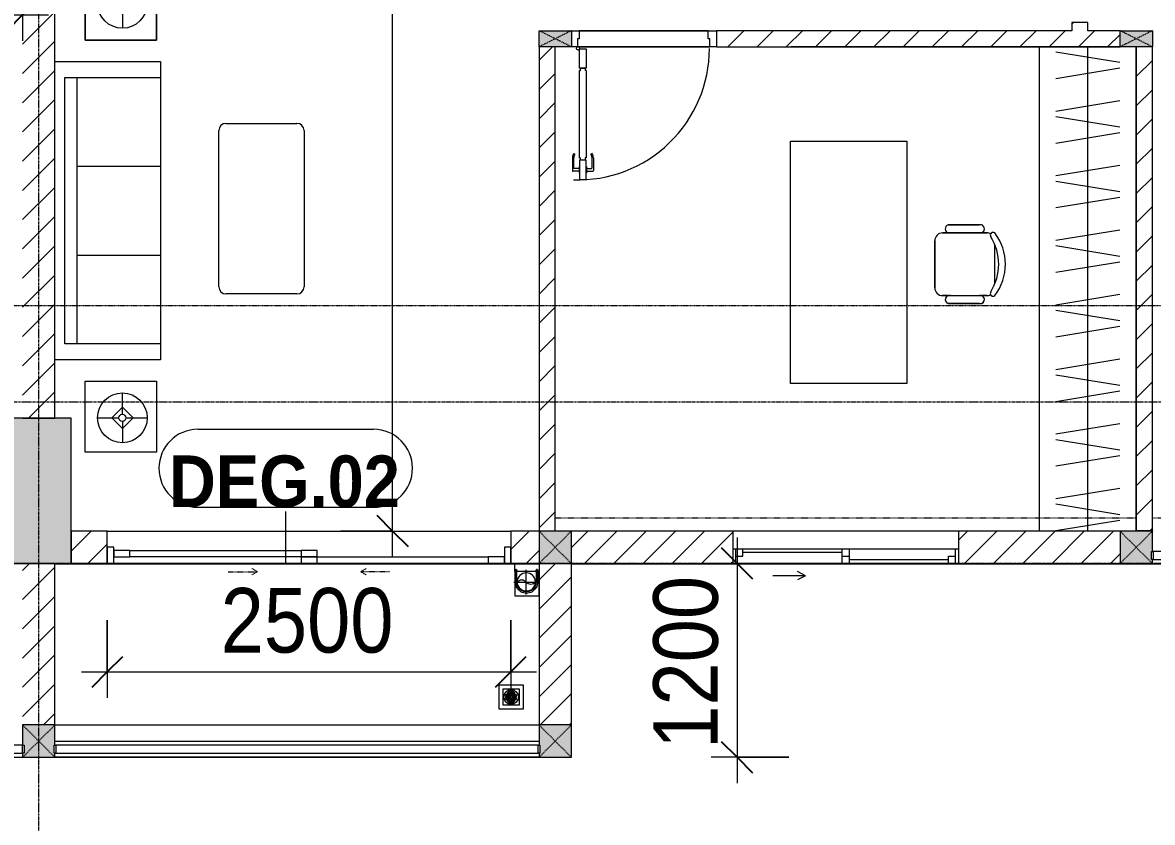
# Model space of a CAD drawing. Header units: millimetres. Extents: x 1591 to 240306, y -15958 to 82755.
# Drawn here: x 102654 to 109654, y 22933 to 27887 of the extents above; entities that cross this region are included whole.
import ezdxf

# ---------------------------------------------------------------- set-up
doc = ezdxf.new("R2010")
doc.units = ezdxf.units.MM
for name, pattern in [('Dash', [6, 3, -3]), ('Dash 1_8_', [6.35, 3.175, -3.175]), ('Dash Dot 3_16_', [7.9375, 4.7625, -1.5875, 0, -1.5875]), ('Grid Line', [22.225, 12.7, -3.175, 3.175, -3.175]), ('IMPORT-CENTER _2_', [40.64, 25.4, -5.08, 5.08, -5.08])]:
    doc.linetypes.add(name, pattern=pattern)
for name, color, linetype, lineweight in [('0-1', 7, 'Continuous', 5), ('A-ANNO-DIMS', 211, 'Continuous', 9), ('A-ANNO-DIMS-160', 211, 'Continuous', 9), ('A-AREA', 32, 'Dash 1_8_', 9), ('A-DETL-GENF-1', 9, 'Continuous', 9), ('A-DOOR', 31, 'Continuous', 9), ('A-DOOR-1', 254, 'Continuous', 9), ('A-DOOR-2', 9, 'Continuous', 9), ('A-DOOR-FRAM', 31, 'Continuous', 9), ('A-DOOR-HDLN', 31, 'Dash', 9), ('A-DOOR-IDEN', 31, 'Continuous', 9), ('A-FLOR-1', 250, 'Continuous', 9), ('A-FLOR-2', 9, 'Continuous', 9), ('A-FLOR-HRAL', 11, 'Continuous', 9), ('A-FLOR-HRAL-1', 254, 'Continuous', 9), ('A-FLOR-HRAL-2', 9, 'Continuous', 9), ('A-GLAZ', 151, 'Continuous', 9), ('A-WALL', 113, 'Continuous', 9), ('A-WALL-1', 253, 'Continuous', 18), ('A-WALL-3', 113, 'Continuous', 18), ('A-WALL-PATT-1', 10, 'Continuous', 9), ('A-WALL-PATT-2', 111, 'Continuous', 9), ('G-ANNO-SYMB-1', 111, 'Dash Dot 3_16_', 18), ('G-IMPT-2', 8, 'IMPORT-CENTER _2_', 9), ('G-IMPT-3', 8, 'Continuous', 9), ('I-FURN', 30, 'Continuous', 9), ('I-FURN-1', 254, 'Continuous', 9), ('M-EQPM', 50, 'Continuous', 9), ('S-COLS', 52, 'Continuous', 9), ('S-COLS-1', 52, 'Continuous', 5), ('S-COLS-2', 7, 'Continuous', 18), ('S-COLS-3', 254, 'Continuous', 9), ('S-COLS-4', 253, 'Continuous', 18), ('S-COLS-5', 52, 'Continuous', 18), ('S-COLS-HDLN', 52, 'Dash', 9), ('S-COLS-HDLN-1', 9, 'Dash', 9), ('S-GRID-1', 1, 'Grid Line', 9)]:
    doc.layers.add(name, color=color, linetype=linetype, lineweight=lineweight)
doc.styles.add('Arial_B_3', font='arialbd_0.ttf', dxfattribs={"width": 0.9, "height": 320})
doc.styles.add('UTM Avo', font='UTM Avo.ttf', dxfattribs={"width": 0.9, "height": 400})
doc.dimstyles.new('1_Dim_chi_tiet_2_5', dxfattribs={"dimscale": 304.8, "dimtxt": 399.720379, "dimasz": 0.629921, "dimexe": 0.524934, "dimexo": 0.0625, "dimgap": 0.052493, "dimtad": 1, "dimdec": 0, "dimrnd": 5, "dimzin": 0, "dimdsep": 46, "dimtxsty": 'UTM Avo', "dimblk1": 'OBLIQUE', "dimblk2": 'OBLIQUE', "dimsah": 1, "dimcen": 0.09, "dimdle": 0.524934, "dimazin": 0, "dimtfac": 1, "dimtdec": 4, "dimtix": 1, "dimtmove": 0, "dimatfit": 3, "dimfxl": 1.049869, "dimfxlon": 1, "dimtvp": 1, "dimtolj": 1, "dimtzin": 0, "dimarcsym": 2})
doc.dimstyles.new('1_Dim_chi_tiet_2_5_1', dxfattribs={"dimscale": 304.8, "dimtxt": 399.720379, "dimasz": 0.629921, "dimexe": 0.524934, "dimexo": 0.0625, "dimgap": 0.052493, "dimtad": 1, "dimdec": 0, "dimrnd": 5, "dimzin": 0, "dimdsep": 46, "dimtxsty": 'UTM Avo', "dimblk1": 'OBLIQUE', "dimblk2": 'OBLIQUE', "dimsah": 1, "dimcen": 0.09, "dimdle": 0.524934, "dimazin": 0, "dimtfac": 1, "dimtdec": 4, "dimtix": 1, "dimtmove": 0, "dimatfit": 3, "dimfxl": 1.049869, "dimfxlon": 1, "dimtvp": 1, "dimtolj": 1, "dimtzin": 0, "dimarcsym": 2})
pattern_1 = [(45, (0, 0), (-90.50967, 90.50967), [])]
pattern_2 = [(45, (11001.35, 0), (-90.50967, 90.50967), [])]

# ---------------------------------------------------------------- blocks, each defined once
blk = doc.blocks.new('NCV_TKTC_KET CAU_rvt-1-TKCS_MB TẦNG 3-4')
at = {"layer": 'S-COLS-1'}
blk.add_hatch(color=256, dxfattribs=at).paths.add_polyline_path([(91952.6, 24536.9), (91952.6, 25436.9), (91552.6, 25436.9), (91552.6, 24536.9)])
at = {"layer": 'A-FLOR-1'}
for p, q in [((98652.5, 24737.4), (98652.5, 24741.9)), ((91852.6, 24535.2), (94852.6, 24535.2)), ((95052.6, 23336.9), (95052.6, 24535.2)), ((95052.6, 24535.2), (98652.5, 24535.2)), ((98652.5, 24535.3), (99777.6, 24535.3)), ((86477.6, 23336.9), (91652.6, 23336.9)), ((91852.6, 23336.9), (94852.6, 23336.9))]:
    blk.add_line(p, q, dxfattribs=at)
at = {"layer": 'S-COLS-2'}
for p, q in [((91952.6, 25436.9), (91552.6, 25436.9)), ((91952.6, 24536.9), (91952.6, 25436.9)), ((91552.6, 24536.9), (91952.6, 24536.9))]:
    blk.add_line(p, q, dxfattribs=at)
blk = doc.blocks.new('DOOR_CW_01 CANH MO-PANEL KINH - DIW_01-900x2200-CỬA GỖ VÂN LAMINATE-V109-TKCS_MB TẦNG 3-4')
at = {"layer": 'A-DETL-GENF-1'}
for p, q in [((-397, -182), (-397, -62)), ((-397, -62), (-357, -62)), ((-357, -62), (-357, -182)), ((-357, -182), (-397, -182)), ((-397, -196), (-391, -196)), ((-397, -738), (-397, -196)), ((-391, -196), (-391, -182)), ((-391, -182), (-363, -182)), ((-363, -182), (-363, -196)), ((-357, -196), (-363, -196)), ((-357, -196), (-357, -738)), ((-442, -737), (-442, -816.5)), ((-434, -799.5), (-434, -737)), ((-433.9, -711.2), (-427.3, -715.8)), ((-397, -738), (-391, -738)), ((-357, -752), (-397, -752)), ((-397, -752), (-397, -872)), ((-391, -752), (-391, -738)), ((-363, -752), (-391, -752)), ((-357, -738), (-363, -738)), ((-363, -738), (-363, -752)), ((-357, -872), (-357, -752)), ((-320.1, -711.2), (-326.7, -715.8)), ((-320, -799.5), (-320, -737)), ((-312, -737), (-312, -816.5)), ((-399, -820.5), (-438, -820.5)), ((-399, -803.5), (-430, -803.5)), ((-399, -792.2), (-399, -831.8)), ((-397, -792.2), (-399, -792.2)), ((-399, -831.8), (-397, -831.8)), ((-397, -792.2), (-397, -831.8)), ((-357, -792.2), (-357, -831.8)), ((-357, -792.2), (-355, -792.2)), ((-355, -831.8), (-357, -831.8)), ((-355, -792.2), (-355, -831.8)), ((-355, -803.5), (-324, -803.5)), ((-355, -820.5), (-316, -820.5)), ((-397, -872), (-357, -872))]:
    blk.add_line(p, q, dxfattribs=at)
blk.add_circle((-407, -60), 10, dxfattribs=at)
for centre, radius, start, end in [((-407, -60), 814, 268, 0), ((-397, -737), 45, 145, 180), ((-397, -737), 37, 145, 180), ((-357, -737), 37, 0, 35), ((-357, -737), 45, 360, 35), ((-438, -816.5), 4, 180, 270), ((-430, -799.5), 4, 180, 270), ((-324, -799.5), 4, 270, 0), ((-316, -816.5), 4, 270, 0)]:
    blk.add_arc(centre, radius, start, end, dxfattribs=at)
at = {"layer": 'A-DOOR-2'}
for p, q in [((-448.4, 50), (-400, 50)), ((-400, 50), (-400, 0)), ((400, 0), (400, 50)), ((400, 50), (450, 50)), ((450, 50), (450, -50)), ((-410, -50), (-448.4, -50)), ((-410, 0), (-410, -50)), ((-400, 0), (-410, 0)), ((-407, -50), (-382, -50)), ((410, 0), (400, 0)), ((410, -50), (410, 0)), ((450, -50), (410, -50))]:
    blk.add_line(p, q, dxfattribs=at)
blk = doc.blocks.new('TU DO LV A - TU DO LV A-V113-TKCS_MB TẦNG 3-4')
at = {"layer": 'I-FURN'}
for p, q in [((0.4, 0), (3000, 0)), ((4.3, -101), (68.9, -499)), ((169, -101), (104.4, -499)), ((202.5, -101), (267.1, -499)), ((404.3, -101), (468.9, -499)), ((569, -101), (504.4, -499)), ((602.5, -101), (667.1, -499)), ((804.3, -101), (868.9, -499)), ((969, -101), (904.4, -499)), ((1002.5, -101), (1067.1, -499)), ((1204.3, -101), (1268.9, -499)), ((1369, -101), (1304.4, -499)), ((1402.5, -101), (1467.1, -499)), ((1604.3, -101), (1668.9, -499)), ((1769, -101), (1704.4, -499)), ((1802.5, -101), (1867.1, -499)), ((2004.3, -101), (2068.9, -499)), ((2169, -101), (2104.4, -499)), ((2202.5, -101), (2267.1, -499)), ((2404.3, -101), (2468.9, -499)), ((2569, -101), (2504.4, -499)), ((2602.5, -101), (2667.1, -499)), ((2804.3, -101), (2868.9, -499)), ((2969, -101), (2904.4, -499)), ((0.4, -300), (3000, -300)), ((5, -600), (0.4, -600))]:
    blk.add_line(p, q, dxfattribs=at)
at = {"layer": 'I-FURN-1'}
for p, q in [((0.4, 0), (3000, 0)), ((5, -600), (0.4, -600))]:
    blk.add_line(p, q, dxfattribs=at)
blk = doc.blocks.new('BAN LV A - BAN LV A_dwg_ban hoc2-348006-TKCS_MB TẦNG 3-4')
at = {"layer": 'I-FURN'}
for p, q in [((145.8, 437.4), (-145.8, 437.4)), ((-243, 354.4), (-243, 162)), ((-194.4, 388.8), (-194.4, 113.4)), ((194.4, 113.4), (194.4, 388.8)), ((194.4, 351.4), (194.4, 150.8)), ((243.7, 162), (243.7, 354.4)), ((-120.5, 64.8), (120.5, 64.8))]:
    blk.add_line(p, q, dxfattribs=at)
at = {"layer": 'I-FURN', "flags": 128}
blk.add_lwpolyline([(-737.8, 610.5), (-737.8, 1330.5), (-154.9, 1330.5), (762.2, 1330.5), (762.2, 610.5)], close=True, dxfattribs=at)
at = {"layer": 'I-FURN'}
for centre, radius, start, end in [((-145.8, 388.8), 48.6, 90, 180), ((145.8, 388.8), 48.6, 360, 90), ((-218.7, 347.3), 25.3, 343.7398, 163.7398), ((219.4, 347.3), 25.3, 16.2602, 170.70537), ((-218.7, 154.9), 25.3, 163.7398, 16.2602), ((219.4, 154.9), 25.3, 189.29463, 16.2602), ((-180.2, 75.4), 17.8, 57.97259, 216.69006), ((-145.8, 113.4), 48.6, 180, 207.58444), ((0, 359.3), 318.2, 237.57575, 302.42425), ((180.2, 75.4), 17.8, 323.30994, 122.02741), ((145.8, 113.4), 48.6, 332.41556, 0), ((0, 324), 324, 233.1301, 306.8699)]:
    blk.add_arc(centre, radius, start, end, dxfattribs=at)
blk = doc.blocks.new('BAN LV A - BAN LV A_dwg-348005-TKCS_MB TẦNG 3-4')
at = {"extrusion": (0, 0, -1), "zscale": -1, "rotation": 180}
blk.add_blockref('BAN LV A - BAN LV A_dwg_ban hoc2-348006-TKCS_MB TẦNG 3-4', (-729, 1383.7), dxfattribs=at)
blk = doc.blocks.new('BAN LV A - BAN LV A-401069-TKCS_MB TẦNG 3-4')
at = {"layer": 'I-FURN-1'}
for p, q in [((-8.8, -53.2), (1491.2, -53.2)), ((-8.8, -773.2), (-8.8, -53.2)), ((1491.2, -53.2), (1491.2, -773.2)), ((1491.2, -773.2), (-8.8, -773.2)), ((583.2, -946.3), (874.8, -946.3)), ((486, -1221.7), (486, -1029.3)), ((534.6, -1029.3), (534.6, -994.9)), ((923.4, -994.9), (923.4, -1032.3)), ((972.7, -1029.3), (972.7, -1221.7)), ((534.6, -1270.3), (534.6, -1235.9)), ((923.4, -1232.9), (923.4, -1270.3))]:
    blk.add_line(p, q, dxfattribs=at)
for centre, radius, start, end in [((583.2, -994.9), 48.6, 90, 180), ((874.8, -994.9), 48.6, 0, 90), ((510.3, -1036.4), 25.3, 16.2602, 163.7398), ((948.4, -1036.4), 25.3, 16.2602, 170.70537), ((510.3, -1228.8), 25.3, 163.7398, 343.7398), ((948.4, -1228.8), 25.3, 189.29463, 16.2602), ((548.9, -1308.3), 17.8, 119.40397, 216.69006), ((583.2, -1270.3), 48.6, 180, 207.58444), ((729, -1059.7), 324, 233.1301, 306.8699), ((874.8, -1270.3), 48.6, 332.41556, 0), ((909.2, -1308.3), 17.8, 323.30994, 60.59603)]:
    blk.add_arc(centre, radius, start, end, dxfattribs=at)
at = {"extrusion": (0, 0, -1), "zscale": -1, "rotation": 180}
blk.add_blockref('BAN LV A - BAN LV A_dwg-348005-TKCS_MB TẦNG 3-4', (0, 0), dxfattribs=at)
blk = doc.blocks.new('LOBBY_SOFA_1 - LOBBY_SOFA_1-V111-TKCS_MB TẦNG 3-4')
at = {"layer": 'I-FURN'}
for p, q in [((-2128.3, 1548.5), (-1160.3, 1548.5)), ((-2172.3, 1064.5), (-2172.3, 1504.5)), ((-1116.3, 1504.5), (-1116.3, 1064.5)), ((-1160.3, 1020.5), (-2128.3, 1020.5)), ((-2688.2, 633.5), (-3128.2, 633.5)), ((-3128.2, 633.5), (-3128.2, 193.5)), ((-2688.2, 193.5), (-2688.2, 633.5)), ((-2556, 660), (-708, 660)), ((-2556, 4.9), (-2556, 660)), ((-2457, 66), (-2457, 660)), ((-1907, 143), (-1907, 660)), ((-1357, 143), (-1357, 660)), ((-807, 660), (-807, 66)), ((-708, 660), (-708, 4.9)), ((-575.9, 633.5), (-135.9, 633.5)), ((-575.9, 193.5), (-575.9, 633.5)), ((-135.9, 633.5), (-135.9, 193.5)), ((-2915.4, 445), (-2915.4, 577)), ((-348.6, 445), (-348.6, 577)), ((-2937.4, 423), (-3069.4, 423)), ((-2981.4, 423), (-2915.4, 489)), ((-2915.4, 357), (-2981.4, 423)), ((-2915.4, 489), (-2849.4, 423)), ((-2849.4, 423), (-2915.4, 357)), ((-2893.4, 423), (-2761.4, 423)), ((-370.6, 423), (-502.6, 423)), ((-348.6, 489), (-414.6, 423)), ((-414.6, 423), (-348.6, 357)), ((-282.6, 423), (-348.6, 489)), ((-348.6, 357), (-282.6, 423)), ((-326.6, 423), (-194.6, 423)), ((-2915.4, 269), (-2915.4, 401)), ((-348.6, 269), (-348.6, 401)), ((-3128.2, 193.5), (-2688.2, 193.5)), ((-807, 143), (-2457, 143)), ((-135.9, 193.5), (-575.9, 193.5)), ((-807, 66), (-2457, 66))]:
    blk.add_line(p, q, dxfattribs=at)
for centre, radius in [((-2915.4, 423), 154), ((-348.6, 423), 154), ((-2915.4, 423), 22), ((-348.6, 423), 22)]:
    blk.add_circle(centre, radius, dxfattribs=at)
for centre, start, end in [((-2128.3, 1504.5), 90, 180), ((-1160.3, 1504.5), 0, 90), ((-2128.3, 1064.5), 180, 270), ((-1160.3, 1064.5), 270, 0)]:
    blk.add_arc(centre, 44, start, end, dxfattribs=at)
at = {"layer": 'I-FURN-1'}
for p, q in [((-2128.3, 1548.5), (-1160.3, 1548.5)), ((-2172.3, 1064.5), (-2172.3, 1504.5)), ((-1116.3, 1504.5), (-1116.3, 1064.5)), ((-1160.3, 1020.5), (-2128.3, 1020.5)), ((-3128.2, 633.5), (-2688.2, 633.5)), ((-3128.2, 193.5), (-3128.2, 633.5)), ((-2688.2, 633.5), (-2688.2, 193.5)), ((-2556, 660), (-708, 660)), ((-2556, 4.9), (-2556, 660)), ((-708, 660), (-708, 4.9)), ((-575.9, 633.5), (-135.9, 633.5)), ((-575.9, 193.5), (-575.9, 633.5)), ((-135.9, 633.5), (-135.9, 193.5)), ((-2688.2, 193.5), (-3128.2, 193.5)), ((-135.9, 193.5), (-575.9, 193.5))]:
    blk.add_line(p, q, dxfattribs=at)
for centre, start, end in [((-2128.3, 1504.5), 90, 180), ((-1160.3, 1504.5), 0, 90), ((-2128.3, 1064.5), 180, 270), ((-1160.3, 1064.5), 270, 0)]:
    blk.add_arc(centre, 44, start, end, dxfattribs=at)
blk = doc.blocks.new('Railing - 50 x 10mm-901205-TKCS_MB TẦNG 3-4')
at = {"layer": 'A-FLOR-HRAL-2'}
for p, q in [((25, 5), (-25, 5)), ((-25, 5), (-25, -5)), ((25, -5), (25, 5)), ((-25, -5), (25, -5))]:
    blk.add_line(p, q, dxfattribs=at)
blk = doc.blocks.new('Railing - Railing-883259-TKCS_MB TẦNG 3-4')
at = {"layer": 'A-FLOR-HRAL-2'}
for p, q in [((76844.1, 15351.2), (75749.1, 15351.2)), ((75749.1, 15301.2), (76844.1, 15301.2))]:
    blk.add_line(p, q, dxfattribs=at)
at = {"extrusion": (0, 0, -1), "zscale": -1, "rotation": 90.00000000000072}
for p in [(-75744.1, 15326.2), (-76869.1, 15326.2)]:
    blk.add_blockref('Railing - 50 x 10mm-901205-TKCS_MB TẦNG 3-4', p, dxfattribs=at)
blk = doc.blocks.new('G1_SOF - BO TRU - 100x200-746114-TKCS_MB TẦNG 3-4')
at = {"layer": 'S-COLS'}
blk.add_hatch(color=256, dxfattribs=at).paths.add_polyline_path([(50, -100), (50, 100), (-50, 100), (-50, -100)])
at = {"layer": 'S-COLS-4'}
for p, q in [((-50, 100), (50, 100)), ((-50, -100), (-50, 100)), ((50, 100), (50, -100)), ((50, -100), (-50, -100))]:
    blk.add_line(p, q, dxfattribs=at)
at = {"layer": 'S-COLS-HDLN-1'}
for p, q in [((50, -100), (-50, 100)), ((-50, -100), (50, 100))]:
    blk.add_line(p, q, dxfattribs=at)
blk = doc.blocks.new('NCV_TKTC_TANG 3 - 4_rvt-2-TKCS_MB TẦNG 3-4')
at = {"layer": 'A-WALL-PATT-1'}
h = blk.add_hatch(dxfattribs=at)
h.set_pattern_fill('FP_1', color=256, style=0, pattern_type=2)
h.set_pattern_definition(pattern_1)
h.paths.add_polyline_path([(98252.6, 27836.9), (98252.6, 27886.9), (98152.6, 27886.9), (98152.6, 27836.9)])
h.paths.add_polyline_path([(98152.6, 28786.9), (98252.6, 28786.9), (98252.6, 28836.9), (98152.6, 28836.9)])
h = blk.add_hatch(dxfattribs=at)
h.set_pattern_fill('FP_1', color=256, style=0, pattern_type=2)
h.set_pattern_definition(pattern_1)
h.paths.add_polyline_path([(95950.9, 27736.9), (98452.6, 27736.9), (98452.6, 27836.9), (95950.9, 27836.9)])
h = blk.add_hatch(dxfattribs=at)
h.set_pattern_fill('FP_1', color=256, style=0, pattern_type=2)
h.set_pattern_definition(pattern_1)
h.paths.add_polyline_path([(94952.6, 24736.9), (94952.6, 27736.9), (94852.6, 27736.9), (94852.6, 24736.9)])
h = blk.add_hatch(dxfattribs=at)
h.set_pattern_fill('FP_1', color=256, style=0, pattern_type=2)
h.set_pattern_definition(pattern_1)
h.paths.add_polyline_path([(98552.6, 24741.9), (98652.6, 24741.9), (98652.6, 27736.9), (98552.6, 27736.9), (98552.6, 25733.9)])
at = {"layer": 'A-FLOR-2'}
for p, q in [((95100.9, 27836.9), (95900.9, 27836.9)), ((95900.9, 27836.9), (95100.9, 27836.9)), ((95910.9, 27736.9), (95090.9, 27736.9)), ((95090.9, 27736.9), (95910.9, 27736.9)), ((97952.6, 27736.9), (96415.3, 27736.9)), ((98452.6, 27736.9), (97952.6, 27736.9)), ((98552.6, 27736.9), (98452.6, 27736.9)), ((98552.6, 24741.9), (98552.6, 27736.9)), ((92177.6, 24736.9), (94677.6, 24736.9)), ((98552.6, 24737.4), (98552.6, 24741.9)), ((98652.6, 24741.9), (98652.6, 24737.4)), ((94852.6, 24536.9), (91952.6, 24536.9)), ((91852.6, 23536.9), (94852.6, 23536.9))]:
    blk.add_line(p, q, dxfattribs=at)
at = {"layer": 'A-WALL-1'}
for p, q in [((98252.6, 27886.9), (98152.6, 27886.9)), ((98152.6, 27886.9), (98152.6, 27836.9)), ((98252.6, 27836.9), (98252.6, 27886.9)), ((98152.6, 27836.9), (95950.9, 27836.9)), ((95950.9, 27836.9), (95950.9, 27736.9)), ((98452.6, 27836.9), (98252.6, 27836.9)), ((94852.6, 27736.9), (94852.6, 24736.9)), ((94952.6, 24736.9), (94952.6, 27736.9)), ((95950.9, 27736.9), (98452.6, 27736.9)), ((98552.6, 27736.9), (98552.6, 24741.9)), ((98652.6, 24741.9), (98652.6, 27736.9)), ((98552.6, 24741.9), (98652.6, 24741.9))]:
    blk.add_line(p, q, dxfattribs=at)
at = {"layer": 'A-DOOR-1'}
blk.add_blockref('DOOR_CW_01 CANH MO-PANEL KINH - DIW_01-900x2200-CỬA GỖ VÂN LAMINATE-V109-TKCS_MB TẦNG 3-4', (95500.9, 27786.9), dxfattribs=at)
at = {"layer": 'A-FLOR-HRAL-1'}
blk.add_blockref('Railing - Railing-883259-TKCS_MB TẦNG 3-4', (22908.5, 9260.7), dxfattribs=at)
at = {"layer": 'I-FURN-1'}
for name, p, rotation in [('LOBBY_SOFA_1 - LOBBY_SOFA_1-V111-TKCS_MB TẦNG 3-4', (91847.7, 25090.4), 269.9999999999993), ('TU DO LV A - TU DO LV A-V113-TKCS_MB TẦNG 3-4', (97952.6, 24736.9), 89.9999999999999), ('BAN LV A - BAN LV A-401069-TKCS_MB TẦNG 3-4', (96357.8, 25661.2), 90.0000000000001)]:
    blk.add_blockref(name, p, dxfattribs=dict(at, rotation=rotation))
at = {"layer": 'S-COLS-3', "rotation": 90.00000000000037}
for p in [(94952.6, 27786.9), (98552.6, 27786.9)]:
    blk.add_blockref('G1_SOF - BO TRU - 100x200-746114-TKCS_MB TẦNG 3-4', p, dxfattribs=at)
blk = doc.blocks.new('1_FAMILY RVT - W01-WxH 1400x1400xmm-389822-TKCS_MB TẦNG 3-4')
at = {"layer": 'A-GLAZ'}
for p, q in [((248.4, 172.39), (299.2, 197.79)), ((248.4, 172.39), (299.2, 146.99)), ((248.4, 172.39), (451.6, 172.39)), ((-700, 96.19), (-700, -103.81)), ((700, 96.19), (-700, 96.19)), ((-700, 96.19), (-636.5, 96.19)), ((-680.95, 96.19), (-680.95, 7.29)), ((-636.5, 96.19), (-22.225, 96.19)), ((-636.5, 96.19), (-636.5, 51.74)), ((-636.5, 73.965), (-22.225, 73.965)), ((-22.225, 7.29), (-22.225, 96.19)), ((-22.225, 96.19), (22.225, 96.19)), ((22.225, 96.19), (680.95, 96.19)), ((22.225, 96.19), (22.225, 7.29)), ((680.95, 96.19), (700, 96.19)), ((680.95, 96.19), (680.95, 7.29)), ((700, -103.81), (700, 96.19)), ((-700, 7.29), (-680.95, 7.29)), ((-636.5, 51.74), (-680.95, 51.74)), ((-680.95, 7.29), (-22.225, 7.29)), ((22.225, 51.74), (-22.225, 51.74)), ((-22.225, 7.29), (22.225, 7.29)), ((22.225, 29.515), (636.5, 29.515)), ((22.225, 7.29), (636.5, 7.29)), ((636.5, 51.74), (636.5, 7.29)), ((680.95, 51.74), (636.5, 51.74)), ((636.5, 7.29), (700, 7.29)), ((-700, -103.81), (700, -103.81))]:
    blk.add_line(p, q, dxfattribs=at)
blk = doc.blocks.new('DEG_02-DEG_03 - DEG_02-2500x2400mm-CỬA ĐI 02 CÁNH TRƯỢT-625766-TKCS_MB TẦNG 3-4')
at = {"layer": 'A-DOOR'}
for p, q in [((-1110, 100), (-1210, 100)), ((-1210, 100), (-1210, 60)), ((-1110, 60), (-1110, 100)), ((-1110, 100), (-50, 100)), ((50, 100), (-50, 100)), ((-50, 100), (-50, 60)), ((50, 60), (50, 100)), ((-1210, 60), (-1110, 60)), ((-50, 60), (-1110, 60)), ((50, 60), (-50, 60)), ((-50, 60), (-50, 20)), ((-50, 60), (50, 60)), ((-50, 20), (50, 20)), ((50, 20), (50, 60)), ((50, 60), (1110, 60)), ((1110, 20), (50, 20)), ((1210, 60), (1110, 60)), ((1110, 60), (1110, 20)), ((1110, 20), (1210, 20)), ((1210, 20), (1210, 60))]:
    blk.add_line(p, q, dxfattribs=at)
at = {"layer": 'A-DOOR-FRAM'}
for p, q in [((-1210, 100), (-1250, 100)), ((-1250, 100), (-1250, 0)), ((-1210, 0), (-1210, 100)), ((1250, 100), (1210, 100)), ((1210, 100), (1210, 0)), ((1250, 0), (1250, 100)), ((-1250, 0), (-1210, 0)), ((1210, 0), (1250, 0))]:
    blk.add_line(p, q, dxfattribs=at)
at = {"layer": 'A-DOOR-HDLN'}
for p, q in [((-500.4, 151.1), (-320.4, 151.1)), ((-320.4, 151.1), (-355, 171.1)), ((-320.4, 151.1), (-355, 131.1)), ((320.4, 151.1), (355, 171.1)), ((320.4, 151.1), (355, 131.1)), ((500.4, 151.1), (320.4, 151.1))]:
    blk.add_line(p, q, dxfattribs=at)
blk = doc.blocks.new('Railing - 50 x 10mm-1251311-TKCS_MB TẦNG 3-4')
at = {"layer": 'A-FLOR-HRAL'}
for p, q in [((25, 5), (-25, 5)), ((-25, 5), (-25, -5)), ((25, -5), (25, 5)), ((-25, -5), (25, -5))]:
    blk.add_line(p, q, dxfattribs=at)
blk = doc.blocks.new('Railing - Railing-1270831-TKCS_MB TẦNG 3-4')
at = {"layer": 'A-FLOR-HRAL'}
for p, q in [((94847.5, 23412.4), (91857.5, 23412.4)), ((91857.5, 23362.4), (94847.5, 23362.4))]:
    blk.add_line(p, q, dxfattribs=at)
at = {"extrusion": (0, 0, -1), "zscale": -1, "rotation": 90}
for p in [(-91852.5, 23387.4), (-94852.5, 23387.4)]:
    blk.add_blockref('Railing - 50 x 10mm-1251311-TKCS_MB TẦNG 3-4', p, dxfattribs=at)
blk = doc.blocks.new('Railing - Railing-1270848-TKCS_MB TẦNG 3-4')
at = {"layer": 'A-FLOR-HRAL'}
for p, q in [((91652.6, 23412.4), (86482.6, 23412.4)), ((86482.6, 23362.4), (91652.6, 23362.4))]:
    blk.add_line(p, q, dxfattribs=at)
at = {"extrusion": (0, 0, -1), "zscale": -1, "rotation": 90}
for p in [(-86477.6, 23387.4), (-91657.6, 23387.4)]:
    blk.add_blockref('Railing - 50 x 10mm-1251311-TKCS_MB TẦNG 3-4', p, dxfattribs=at)
blk = doc.blocks.new('G1_SOF - BO TRU - 200x200-V17-TKCS_MB TẦNG 3-4')
at = {"layer": 'S-COLS'}
blk.add_hatch(color=256, dxfattribs=at).paths.add_polyline_path([(94.9, -100), (100, -100), (100, -74.6), (94.9, -74.6), (94.9, -24.6), (100, -24.6), (100, 100), (-100, 100), (-100, -24.6), (-95.1, -24.6), (-95.1, -74.6), (-100, -74.6), (-100, -100), (-95.1, -100)])
at = {"layer": 'S-COLS-5'}
for p, q in [((100, 100), (-100, 100)), ((-100, 100), (-100, -24.6)), ((100, -24.6), (100, 100)), ((-100, -74.6), (-100, -100)), ((-100, -100), (100, -100)), ((100, -100), (100, -74.6))]:
    blk.add_line(p, q, dxfattribs=at)
at = {"layer": 'S-COLS-HDLN'}
for p, q in [((100, 100), (-100, -100)), ((-100, 100), (100, -100))]:
    blk.add_line(p, q, dxfattribs=at)
blk = doc.blocks.new('G1_SOF - BO TRU - 200x200-V16-TKCS_MB TẦNG 3-4')
at = {"layer": 'S-COLS'}
blk.add_hatch(color=256, dxfattribs=at).paths.add_polyline_path([(-90.1, -100), (100, -100), (100, 100), (-100, 100), (-100, -24.6), (-90.1, -24.6), (-90.1, -74.6), (-100, -74.6), (-100, -100)])
at = {"layer": 'S-COLS-5'}
for p, q in [((100, 100), (-100, 100)), ((-100, 100), (-100, -24.6)), ((100, -100), (100, 100)), ((-100, -74.6), (-100, -100)), ((-100, -100), (100, -100))]:
    blk.add_line(p, q, dxfattribs=at)
at = {"layer": 'S-COLS-HDLN'}
for p, q in [((100, 100), (-100, -100)), ((-100, 100), (100, -100))]:
    blk.add_line(p, q, dxfattribs=at)
blk = doc.blocks.new('G1_SOF - BO TRU - 200x200-V19-TKCS_MB TẦNG 3-4')
at = {"layer": 'S-COLS'}
blk.add_hatch(color=256, dxfattribs=at).paths.add_polyline_path([(95, -100), (100, -100), (100, -75.1), (95, -75.1), (95, -25.1), (100, -25.1), (100, 100), (-100, 100), (-100, -100)])
at = {"layer": 'S-COLS-5'}
for p, q in [((100, 100), (-100, 100)), ((-100, 100), (-100, -100)), ((100, -25.1), (100, 100)), ((-100, -100), (100, -100)), ((100, -100), (100, -75.1))]:
    blk.add_line(p, q, dxfattribs=at)
at = {"layer": 'S-COLS-HDLN'}
for p, q in [((100, 100), (-100, -100)), ((-100, 100), (100, -100))]:
    blk.add_line(p, q, dxfattribs=at)
blk = doc.blocks.new('G1_SOF - BO TRU - 200x200-3054293-TKCS_MB TẦNG 3-4')
at = {"layer": 'S-COLS'}
blk.add_hatch(color=256, dxfattribs=at).paths.add_polyline_path([(100, -100), (100, 100), (-100, 100), (-100, -100)])
at = {"layer": 'S-COLS-5'}
for p, q in [((100, 100), (-100, 100)), ((-100, 100), (-100, -100)), ((100, -100), (100, 100)), ((-100, -100), (100, -100))]:
    blk.add_line(p, q, dxfattribs=at)
at = {"layer": 'S-COLS-HDLN'}
for p, q in [((100, 100), (-100, -100)), ((-100, 100), (100, -100))]:
    blk.add_line(p, q, dxfattribs=at)
blk = doc.blocks.new('TKTC_XREF_251221_MB TANG 2-7 - TKTC_XREF_260130_MB TANG 2-5_dwg_$cc-4746805-TKCS_MB TẦNG 3-4')
at = {"layer": 'G-IMPT-2'}
for p, q in [((0, -0.673), (0, 0.673)), ((-0.673, 0), (0.673, 0))]:
    blk.add_line(p, q, dxfattribs=at)
at = {"layer": 'M-EQPM'}
blk.add_circle((0, 0), 0.5, dxfattribs=at)
for centre, radius, start, end in [((0, 0), 0.5, 90, 270), ((0.188, 0.25), 0.313, 126.8699, 233.1301), ((-0.188, -0.25), 0.313, 306.8699, 53.1301)]:
    blk.add_arc(centre, radius, start, end, dxfattribs=at)
blk = doc.blocks.new('TKTC_XREF_251221_MB TANG 2-7 - TKTC_XREF_260130_MB TANG 2-5_dwg_CUM U_DN100-4746799-TKCS_MB TẦNG 3-4')
at = {"layer": 'G-IMPT-3'}
blk.add_hatch(color=256, dxfattribs=at).paths.add_polyline_path([(0, 61), (15.8, 58.9), (30.5, 52.8), (43.1, 43.1), (52.8, 30.5), (58.9, 15.8), (61, 0), (58.9, -15.8), (52.8, -30.5), (43.1, -43.1), (30.5, -52.8), (15.8, -58.9), (0, -61), (0, -57), (14.8, -55.1), (28.5, -49.4), (40.3, -40.3), (49.4, -28.5), (55.1, -14.8), (57, 0), (55.1, 14.8), (49.4, 28.5), (40.3, 40.3), (28.5, 49.4), (14.8, 55.1), (0, 57)])
for p, q in [((-79.1, 66.6), (-79.1, 63.4)), ((-76.6, 66.6), (-76.6, 63.4)), ((-74.6, 66.6), (-74.6, 63.4)), ((-72.7, 69.3), (-72.7, 60.7)), ((-66.9, 67.9), (-71.7, 67.9)), ((-66.9, 62.1), (-71.7, 62.1)), ((-65, 69), (0, 69)), ((-79.1, -63.4), (-79.1, -66.6)), ((-76.6, -63.4), (-76.6, -66.6)), ((-74.6, -63.4), (-74.6, -66.6)), ((-72.7, -60.7), (-72.7, -69.3)), ((-66.9, -62.1), (-71.7, -62.1)), ((-66.9, -67.9), (-71.7, -67.9)), ((-65, -69), (0, -69))]:
    blk.add_line(p, q, dxfattribs=at)
at = {"layer": 'G-IMPT-3', "flags": 128}
for points in [[(-71.7, 59.2), (-66.9, 59.2), (-66.9, 70.8), (-71.7, 70.8)], [(-66.9, 70.8), (-66.9, 72.7), (-65, 72.7), (-65, 57.3), (-66.9, 57.3), (-66.9, 59.2)], [(-72.7, 67.6), (-78.1, 67.6), (-78.1, 62.4), (-72.7, 62.4)], [(-65, 61), (0, 61), (0, 57)], [(-72.7, -62.4), (-78.1, -62.4), (-78.1, -67.6), (-72.7, -67.6)], [(-71.7, -70.8), (-66.9, -70.8), (-66.9, -59.2), (-71.7, -59.2)], [(-66.9, -59.2), (-66.9, -57.3), (-65, -57.3), (-65, -72.7), (-66.9, -72.7), (-66.9, -70.8)], [(-65, -61), (0, -61), (0, -57)]]:
    blk.add_lwpolyline(points, dxfattribs=at)
at = {"layer": 'G-IMPT-3'}
for centre, radius, start, end in [((-71.1, 69.3), 1.56, 112.61986, 247.38014), ((-78.1, 66.6), 0.96, 90, 180), ((-78.1, 63.4), 0.96, 180, 270), ((-67.9, 65), 4.8, 143.1301, 216.8699), ((-71.1, 60.7), 1.56, 112.61986, 247.38014), ((0, 0), 69, 270, 90), ((0, 0), 61, 270, 90), ((0, 0), 57, 270, 90), ((-78.1, -63.4), 0.96, 90, 180), ((-78.1, -66.6), 0.96, 180, 270), ((-71.1, -60.7), 1.56, 112.61986, 247.38014), ((-67.9, -65), 4.8, 143.1301, 216.8699), ((-71.1, -69.3), 1.56, 112.61986, 247.38014)]:
    blk.add_arc(centre, radius, start, end, dxfattribs=at)
blk = doc.blocks.new('TKTC_XREF_251221_MB TANG 2-7 - TKTC_XREF_260130_MB TANG 2-5_dwg_THU NUOC - THU NUOC-444531-TKCS_MB TẦNG 1-4746810-TKCS_MB TẦNG 3-4')
at = {"layer": 'G-IMPT-3'}
for p, q in [((-23.3, 10.8), (40.9, 10.8)), ((40.9, 4.8), (-23.3, 4.8)), ((-11, 23.3), (28.5, 23.3)), ((28.5, 17.3), (-11, 17.3)), ((-1.1, 35.6), (18.5, 35.6)), ((18.5, 29.6), (-1.1, 29.6)), ((-23.3, -13.6), (40.9, -13.6)), ((40.9, -19.6), (-23.3, -19.6)), ((-11, -26.1), (28.5, -26.1)), ((28.5, -32.1), (-11, -32.1)), ((-1.1, -38.5), (18.5, -38.5)), ((18.5, -44.5), (-1.1, -44.5))]:
    blk.add_line(p, q, dxfattribs=at)
at = {"layer": 'G-IMPT-3', "flags": 128}
for points in [[(83.7, -79.4), (83.7, 70.6), (-66.3, 70.6), (-66.3, -79.4)], [(58.7, -54.4), (58.7, 45.6), (-41.3, 45.6), (-41.3, -54.4)]]:
    blk.add_lwpolyline(points, close=True, dxfattribs=at)
for points in [[(-23.3, -1.2), (0.7, -1.2), (0.7, -7.2), (-23.3, -7.2)], [(40.9, -7.2), (16.7, -7.2), (16.7, -1.2), (40.9, -1.2)]]:
    blk.add_lwpolyline(points, dxfattribs=at)
at = {"layer": 'G-IMPT-3'}
for centre, radius, start, end in [((8.7, -4.4), 45, 360, 180), ((8.7, -4.4), 45, 360, 180), ((-23.3, 7.8), 3, 90, 270), ((-11, 20.3), 3, 90, 270), ((-1.1, 32.6), 3, 90, 270), ((18.5, 32.6), 3, 270, 90), ((28.5, 20.3), 3, 270, 90), ((40.9, 7.8), 3, 270, 90), ((8.7, -4.4), 45, 180, 360), ((8.7, -4.4), 45, 180, 360), ((-23.3, -4.2), 3, 90, 270), ((-23.3, -16.6), 3, 90, 270), ((-11, -29.1), 3, 90, 270), ((-1.1, -41.5), 3, 90, 270), ((18.5, -41.5), 3, 270, 90), ((28.5, -29.1), 3, 270, 90), ((40.9, -4.2), 3, 270, 90), ((40.9, -16.6), 3, 270, 90)]:
    blk.add_arc(centre, radius, start, end, dxfattribs=at)
blk = doc.blocks.new('TKTC_XREF_251221_MB TANG 2-7 - TKTC_XREF_251221_MB TANG 2-7-2039446-TKCS_MB TẦNG 3-4')
at = {"layer": 'M-EQPM'}
for p, q in [((61049.2, 7250), (61049.6, 7299.8)), ((61049.6, 7299.8), (61200, 7299.8)), ((61200, 7299.8), (61199.7, 7250)), ((61199.7, 7250), (61049.2, 7250)), ((61199.8, 7249.9), (61049.5, 7249.9)), ((61049.5, 7249.9), (61049.5, 7100.2)), ((61199.8, 7100.2), (61199.8, 7249.9)), ((61049.5, 7100.2), (61199.8, 7100.2))]:
    blk.add_line(p, q, dxfattribs=at)
at = {"extrusion": (0, 0, -1)}
for name, p, xscale, yscale, zscale, rotation in [('TKTC_XREF_251221_MB TANG 2-7 - TKTC_XREF_260130_MB TANG 2-5_dwg_$cc-4746805-TKCS_MB TẦNG 3-4', (-61121, 7185), 113.7150000000073, 113.7150000000073, -113.7150000000073, 89.99900866374671), ('TKTC_XREF_251221_MB TANG 2-7 - TKTC_XREF_260130_MB TANG 2-5_dwg_CUM U_DN100-4746799-TKCS_MB TẦNG 3-4', (-61121.9, 7185), 0.9975000000000007, 0.9975000000000007, -0.9975000000000008, 270.0009913382951)]:
    blk.add_blockref(name, p, dxfattribs=dict(at, xscale=xscale, yscale=yscale, zscale=zscale, rotation=rotation))
at = {"extrusion": (0, 0, -1), "zscale": -1}
blk.add_blockref('TKTC_XREF_251221_MB TANG 2-7 - TKTC_XREF_260130_MB TANG 2-5_dwg_THU NUOC - THU NUOC-444531-TKCS_MB TẦNG 1-4746810-TKCS_MB TẦNG 3-4', (-61035.6, 6477.7), dxfattribs=at)
blk = doc.blocks.new('DIMBLOCK87-TKCS_MB TẦNG 3-4')
at = {"layer": 'A-ANNO-DIMS-160'}
for p, q in [((103178.9, 24185.4), (103178.9, 23705.4)), ((103178.9, 23865.4), (103178.9, 24185.4)), ((105678.9, 24185.4), (105678.9, 23705.4)), ((105678.9, 23865.4), (105678.9, 24185.4)), ((103018.9, 23865.4), (105838.9, 23865.4))]:
    blk.add_line(p, q, dxfattribs=at)
at = {"layer": 'A-ANNO-DIMS-160', "lineweight": 25}
for p, q in [((103178.9, 23865.4), (103274.9, 23961.4)), ((105678.9, 23865.4), (105774.9, 23961.4)), ((103178.9, 23865.4), (103082.9, 23769.4)), ((105678.9, 23865.4), (105582.9, 23769.4))]:
    blk.add_line(p, q, dxfattribs=at)
at = {"layer": 'A-ANNO-DIMS-160', "color": 0, "insert": (103881.1, 24385.1), "char_height": 400, "width": 1314.636, "attachment_point": 1, "line_spacing_factor": 1.110334, "style": 'UTM Avo'}
blk.add_mtext('2500', dxfattribs=at)
blk = doc.blocks.new('_Oblique')
at = {"color": 0, "linetype": 'ByBlock', "lineweight": -2}
blk.add_line((-0.5, -0.5), (0.5, 0.5), dxfattribs=at)
blk = doc.blocks.new('DIMBLOCK200-TKCS_MB TẦNG 3-4')
at = {"layer": 'A-ANNO-DIMS-160'}
for p, q in [((103178.9, 24185.4), (103178.9, 23705.4)), ((103178.9, 23865.4), (103178.9, 24185.4)), ((105678.9, 24185.4), (105678.9, 23705.4)), ((105678.9, 23865.4), (105678.9, 24185.4)), ((103018.9, 23865.4), (105838.9, 23865.4))]:
    blk.add_line(p, q, dxfattribs=at)
at = {"layer": 'A-ANNO-DIMS-160', "lineweight": 25}
for p, q in [((103178.9, 23865.4), (103274.9, 23961.4)), ((105678.9, 23865.4), (105774.9, 23961.4)), ((103178.9, 23865.4), (103082.9, 23769.4)), ((105678.9, 23865.4), (105582.9, 23769.4))]:
    blk.add_line(p, q, dxfattribs=at)
at = {"layer": 'A-ANNO-DIMS-160', "color": 0, "insert": (103881.1, 24385.1), "char_height": 400, "width": 1314.636, "attachment_point": 1, "line_spacing_factor": 1.110334, "style": 'UTM Avo'}
blk.add_mtext('2500', dxfattribs=at)
blk = doc.blocks.new('STN_Door Tag - STN_Door Tag-1788670-TKCS_MB TẦNG 3-4')
at = {"layer": 'A-DOOR-IDEN'}
for p, q in [((-3.37, 1.495), (3.431, 1.495)), ((-3.37, -1.524), (3.431, -1.524))]:
    blk.add_line(p, q, dxfattribs=at)
for centre, start, end in [((-3.37, -0.015), 90, 270), ((3.431, -0.015), 270, 90)]:
    blk.add_arc(centre, 1.509, start, end, dxfattribs=at)
blk = doc.blocks.new('DIMBLOCK347-TKCS_MB TẦNG 3-4')
at = {"layer": 'A-ANNO-DIMS-160'}
for p, q in [((94578.9, 28254.2), (94578.9, 27774.2)), ((94578.9, 27934.2), (94578.9, 28254.2)), ((102653.9, 28254.2), (102653.9, 27774.2)), ((102653.9, 27934.2), (102653.9, 28254.2)), ((94418.9, 27934.2), (102813.9, 27934.2))]:
    blk.add_line(p, q, dxfattribs=at)
at = {"layer": 'A-ANNO-DIMS-160', "lineweight": 25}
for p, q in [((94578.9, 27934.2), (94674.9, 28030.2)), ((102653.9, 27934.2), (102749.9, 28030.2)), ((94578.9, 27934.2), (94482.9, 27838.2)), ((102653.9, 27934.2), (102557.9, 27838.2))]:
    blk.add_line(p, q, dxfattribs=at)
at = {"layer": 'A-ANNO-DIMS-160', "color": 0, "insert": (98068.6, 28453.9), "char_height": 400, "width": 1314.636, "attachment_point": 1, "line_spacing_factor": 1.110334, "style": 'UTM Avo'}
blk.add_mtext('8075', dxfattribs=at)
blk = doc.blocks.new('DIMBLOCK356-TKCS_MB TẦNG 3-4')
at = {"layer": 'A-ANNO-DIMS-160'}
for p, q in [((104946.6, 24577.4), (104946.6, 33496.9)), ((104626.6, 33336.9), (105106.6, 33336.9)), ((104946.6, 33336.9), (104626.6, 33336.9)), ((104626.6, 24737.4), (105106.6, 24737.4)), ((104946.6, 24737.4), (104626.6, 24737.4))]:
    blk.add_line(p, q, dxfattribs=at)
at = {"layer": 'A-ANNO-DIMS-160', "lineweight": 25}
for p, q in [((104946.6, 33336.9), (104850.6, 33432.9)), ((104946.6, 33336.9), (105042.6, 33240.9)), ((104946.6, 24737.4), (104850.6, 24833.4)), ((104946.6, 24737.4), (105042.6, 24641.4))]:
    blk.add_line(p, q, dxfattribs=at)
at = {"layer": 'A-ANNO-DIMS-160', "color": 0, "insert": (104426.9, 28489.4), "char_height": 400, "width": 1314.636, "attachment_point": 1, "rotation": 90, "line_spacing_factor": 1.110334, "style": 'UTM Avo'}
blk.add_mtext('8600', dxfattribs=at)
blk = doc.blocks.new('DIMBLOCK392-TKCS_MB TẦNG 3-4')
at = {"layer": 'A-ANNO-DIMS-160'}
for p, q in [((107081, 24696.9), (107081, 23176.9)), ((107401, 24536.9), (106921, 24536.9)), ((107081, 24536.9), (107401, 24536.9)), ((107401, 23336.9), (106921, 23336.9)), ((107081, 23336.9), (107401, 23336.9))]:
    blk.add_line(p, q, dxfattribs=at)
at = {"layer": 'A-ANNO-DIMS-160', "lineweight": 25}
for p, q in [((107081, 24536.9), (106985, 24632.9)), ((107081, 24536.9), (107177, 24440.9)), ((107081, 23336.9), (106985, 23432.9)), ((107081, 23336.9), (107177, 23240.9))]:
    blk.add_line(p, q, dxfattribs=at)
at = {"layer": 'A-ANNO-DIMS-160', "color": 0, "insert": (106561.4, 23389.2), "char_height": 400, "width": 1314.636, "attachment_point": 1, "rotation": 90, "line_spacing_factor": 1.110334, "style": 'UTM Avo'}
blk.add_mtext('1200', dxfattribs=at)

msp = doc.modelspace()

# ---------------------------------------------------------------- hatches: boundary and pattern name
at = {"layer": 'A-WALL-PATT-2'}
h = msp.add_hatch(dxfattribs=at)
h.set_pattern_fill('FP_1', color=256, style=0, pattern_type=2)
h.set_pattern_definition(pattern_2)
h.paths.add_polyline_path([(102653.9, 25436.9), (102853.9, 25436.9), (102853.9, 28836.9), (102653.9, 28836.9), (102653.9, 25733.9)])
h.paths.add_polyline_path([(102653.9, 29036.9), (102853.9, 29036.9), (102853.9, 32236.9), (102653.9, 32236.9), (102653.9, 29966.6)])
h = msp.add_hatch(dxfattribs=at)
h.set_pattern_fill('FP_1', color=256, style=0, pattern_type=2)
h.set_pattern_definition(pattern_2)
h.paths.add_polyline_path([(105853.8, 24537.4), (105853.8, 24737.4), (105678.9, 24737.4), (105678.9, 24537.4), (105804.6, 24537.4)])
h.paths.add_polyline_path([(103178.9, 24537.4), (103178.9, 24737.4), (102953.9, 24737.4), (102953.9, 24537.4)])
h = msp.add_hatch(dxfattribs=at)
h.set_pattern_fill('FP_1', color=256, style=0, pattern_type=2)
h.set_pattern_definition(pattern_2)
h.paths.add_polyline_path([(109453.9, 24537.4), (109453.9, 24736.9), (108453.9, 24737.4), (108453.9, 24537.4)])
h.paths.add_polyline_path([(105853.8, 24537.4), (105853.9, 24537.4), (105854.3, 24736.9), (106053.9, 24736.9), (106053.9, 24537.4), (107053.9, 24537.4), (107053.9, 24737.4), (105853.8, 24737.4)])
h = msp.add_hatch(dxfattribs=at)
h.set_pattern_fill('FP_1', color=256, style=0, pattern_type=2)
h.set_pattern_definition(pattern_2)
h.paths.add_polyline_path([(102853.9, 23536.9), (102853.9, 24536.9), (102653.9, 24536.9), (102653.9, 23536.9)])
h = msp.add_hatch(dxfattribs=at)
h.set_pattern_fill('FP_1', color=256, style=0, pattern_type=2)
h.set_pattern_definition(pattern_2)
h.paths.add_polyline_path([(105853.9, 23536.9), (106053.9, 23536.9), (106053.9, 24536.9), (105853.9, 24536.9), (105853.9, 23617.6)])

# ---------------------------------------------------------------- linework, layer by layer
at = {"layer": 'A-AREA'}
for p, q in [((105953.9, 24818.8), (108953.9, 24818.8)), ((108953.9, 24818.8), (109553.9, 24818.8)), ((109653.9, 24818.8), (110753.9, 24818.8))]:
    msp.add_line(p, q, dxfattribs=at)
at = {"layer": 'A-DOOR-IDEN'}
msp.add_line((104283.9, 24533.1), (104284.2, 24858.9), dxfattribs=at)
at = {"layer": 'A-WALL'}
for p, q in [((103178.9, 24737.4), (105678.9, 24737.4)), ((104378.9, 24537.4), (103218.9, 24537.4)), ((102853.9, 23437.4), (105853.9, 23437.4)), ((105853.9, 23337.4), (102853.9, 23337.4))]:
    msp.add_line(p, q, dxfattribs=at)
at = {"layer": 'A-WALL-3'}
for p, q in [((102853.9, 25436.9), (102853.9, 28836.9)), ((102653.9, 25436.9), (102853.9, 25436.9)), ((103178.9, 24737.4), (102953.9, 24737.4)), ((102953.9, 24737.4), (102953.9, 24537.4)), ((103178.9, 24537.4), (103178.9, 24737.4)), ((107053.9, 24737.4), (105678.9, 24737.4)), ((105678.9, 24737.4), (105678.9, 24537.4)), ((109653.9, 24737.4), (108453.9, 24737.4)), ((102853.9, 24536.9), (102653.9, 24536.9)), ((102853.9, 23536.9), (102853.9, 24536.9)), ((102953.9, 24537.4), (103178.9, 24537.4)), ((105678.9, 24537.4), (105853.8, 24537.4)), ((105853.9, 24536.9), (105853.9, 23536.9)), ((106053.9, 24537.4), (107053.9, 24537.4)), ((106053.9, 23536.9), (106053.9, 24536.9)), ((108453.9, 24537.4), (109453.9, 24537.4))]:
    msp.add_line(p, q, dxfattribs=at)
at = {"layer": 'G-ANNO-SYMB-1'}
msp.add_line((39749.2, 26135.3), (145928.2, 26135.3), dxfattribs=at)
at = {"layer": 'S-GRID-1'}
for p, q in [((102753.9, 19175.3), (102753.9, 76690.4)), ((139245.7, 25536.9), (45492.6, 25536.9)), ((137213.7, 24536.9), (47524.6, 24536.9))]:
    msp.add_line(p, q, dxfattribs=at)

# ---------------------------------------------------------------- block references
at = {"layer": '0-1'}
for name in ['NCV_TKTC_KET CAU_rvt-1-TKCS_MB TẦNG 3-4', 'NCV_TKTC_TANG 3 - 4_rvt-2-TKCS_MB TẦNG 3-4']:
    msp.add_blockref(name, (11001.4, 0), dxfattribs=at)
at = {"layer": 'A-DOOR', "rotation": 180}
msp.add_blockref('DEG_02-DEG_03 - DEG_02-2500x2400mm-CỬA ĐI 02 CÁNH TRƯỢT-625766-TKCS_MB TẦNG 3-4', (104428.9, 24637.4), dxfattribs=at)
at = {"layer": 'A-DOOR-IDEN', "xscale": 159.9999999999999, "yscale": 159.9999999999999, "zscale": 159.9999999999999}
msp.add_blockref('STN_Door Tag - STN_Door Tag-1788670-TKCS_MB TẦNG 3-4', (104279.3, 25129.1), dxfattribs=at)
at = {"layer": 'A-FLOR-HRAL'}
for name in ['Railing - Railing-1270848-TKCS_MB TẦNG 3-4', 'Railing - Railing-1270831-TKCS_MB TẦNG 3-4']:
    msp.add_blockref(name, (11001.4, 0), dxfattribs=at)
at = {"layer": 'A-GLAZ', "rotation": 180}
msp.add_blockref('1_FAMILY RVT - W01-WxH 1400x1400xmm-389822-TKCS_MB TẦNG 3-4', (107753.9, 24633.6), dxfattribs=at)
at = {"layer": 'M-EQPM'}
msp.add_blockref('TKTC_XREF_251221_MB TANG 2-7 - TKTC_XREF_251221_MB TANG 2-7-2039446-TKCS_MB TẦNG 3-4', (44653.9, 17236.9), dxfattribs=at)
at = {"layer": 'S-COLS'}
for name, p in [('G1_SOF - BO TRU - 200x200-3054293-TKCS_MB TẦNG 3-4', (105953.9, 24636.9)), ('G1_SOF - BO TRU - 200x200-V19-TKCS_MB TẦNG 3-4', (109553.9, 24636.9)), ('G1_SOF - BO TRU - 200x200-V17-TKCS_MB TẦNG 3-4', (102753.9, 23436.9)), ('G1_SOF - BO TRU - 200x200-V16-TKCS_MB TẦNG 3-4', (105953.9, 23436.9))]:
    msp.add_blockref(name, p, dxfattribs=at)

# ---------------------------------------------------------------- texts
at = {"layer": 'A-DOOR-IDEN', "insert": (104276.1, 25043.8), "char_height": 320, "width": 1467.36, "attachment_point": 5, "line_spacing_factor": 0.936439, "style": 'Arial_B_3'}
msp.add_mtext('\\pt7.2,14.4,21.6,28.8,36,43.2,50.4,57.6,64.8,72,79.2,86.4,93.6,100.8,108,115.2,122.4,129.6,136.8,144,151.2,158.4,165.6,172.8,180,187.2,194.4,201.6,208.8,216,223.2,230.4;DEG.02', dxfattribs=at)

# ---------------------------------------------------------------- dimensions: what is measured, and where the dimension line sits
at = {"layer": 'A-ANNO-DIMS'}
for base, p1, p2, override, picture, middle in [((104946.5705, 33336.936), (104626.5705, 24737.3629), (104626.5705, 33336.936), {"dimpost": '<>', "dimfxl": 8599.573178}, 'DIMBLOCK356-TKCS_MB TẦNG 3-4', (104723.5784, 29037.1494)), ((107081, 23336.9), (107401, 24536.9), (107401, 23336.9), {"dimpost": '<>', "dimfxl": 1200}, 'DIMBLOCK392-TKCS_MB TẦNG 3-4', (106858, 23936.9))]:
    dim = msp.add_linear_dim(base=base, p1=p1, p2=p2, angle=90, dimstyle='1_Dim_chi_tiet_2_5_1', override=override, dxfattribs=at)
    dim.commit()
    dim.dimension.update_dxf_attribs({"geometry": picture, "text_midpoint": middle})
for base, p1, p2, dimstyle, override, picture, middle in [((102653.9, 27934.2), (94578.9, 28254.2), (102653.9, 28254.2), '1_Dim_chi_tiet_2_5_1', {"dimpost": '<>', "dimfxl": 8075}, 'DIMBLOCK347-TKCS_MB TẦNG 3-4', (98616.4, 28157.2)), ((105678.9, 23865.4), (103178.9, 24185.4), (105678.9, 24185.4), '1_Dim_chi_tiet_2_5', {"dimpost": '<>', "dimfxl": 2500}, 'DIMBLOCK87-TKCS_MB TẦNG 3-4', (104428.9, 24088.4)), ((105678.9, 23865.4), (103178.9, 24185.4), (105678.9, 24185.4), '1_Dim_chi_tiet_2_5', {"dimpost": '<>', "dimfxl": 2500}, 'DIMBLOCK200-TKCS_MB TẦNG 3-4', (104428.9, 24088.4))]:
    dim = msp.add_linear_dim(base=base, p1=p1, p2=p2, dimstyle=dimstyle, override=override, dxfattribs=at)
    dim.commit()
    dim.dimension.update_dxf_attribs({"geometry": picture, "text_midpoint": middle})

doc.saveas('drawing.dxf')
